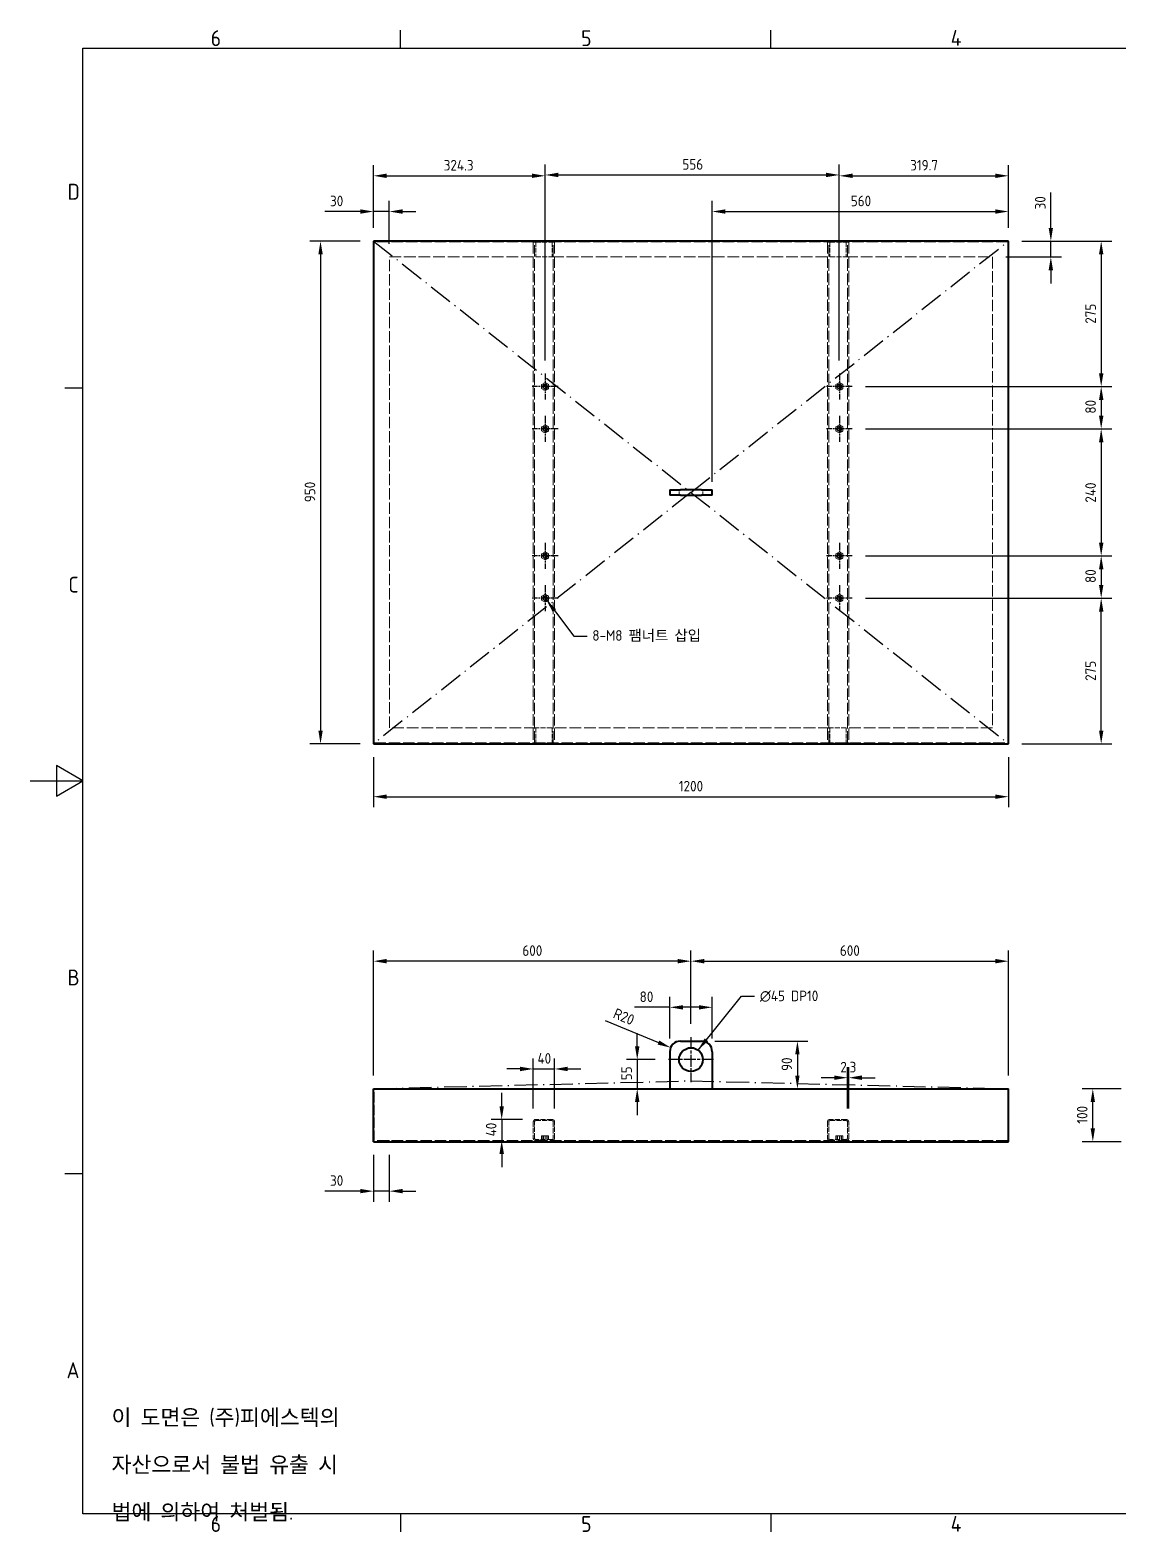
# Model space of a CAD drawing. Header units: millimetres. Extents: x 0 to 4200, y 0 to 2970.
# Drawn here: x 0 to 2058, y 66 to 2904 of the extents above; entities that cross this region are included whole.
import ezdxf

# ---------------------------------------------------------------- set-up
doc = ezdxf.new("R2010")
doc.units = ezdxf.units.MM
doc.header["$LTSCALE"] = 10
for name, pattern in [('CHAIN', [0.3543, 0.2362, -0.0295, 0.0591, -0.0295]), ('DASH_DOT', [0.37, 0.24, -0.06, 0.01, -0.06]), ('DASHED', [0.2067, 0.1654, -0.0413])]:
    doc.linetypes.add(name, pattern=pattern)
doc.layers.get('0').update_dxf_attribs({"color": 3, "lineweight": 25})
for name, color, linetype, lineweight in [('가려진 것(ISO)', 2, 'DASHED', 18), ('가시적인 것(ISO)', 3, 'Continuous', 40), ('경계(ISO)', 7, 'Continuous', 25), ('기호(ISO)', 5, 'Continuous', 25), ('스케치 형상(ISO)', 3, 'Continuous', 25), ('중심 표식(ISO)', 1, 'Continuous', 25), ('치수(ISO)', 2, 'Continuous', 25)]:
    doc.layers.add(name, color=color, linetype=linetype, lineweight=lineweight)
doc.styles.add('문자 텍스트_M2B', font='isocp.shx')
doc.styles.add('문자 텍스트_PSTEK_POSCO', font='isocp.shx')
doc.styles.add('치수 텍스트_PSTEK_POSCO', font='isocp.shx')
doc.dimstyles.new('치수_PSTEK_POSCO', dxfattribs={"dimscale": 10, "dimtxt": 2, "dimasz": 2.5, "dimexe": 2, "dimexo": 2.5, "dimgap": 1, "dimtad": 1, "dimrnd": 1e-08, "dimdsep": 46, "dimtxsty": '치수 텍스트_PSTEK_POSCO', "dimcen": 0.09, "dimdle": 10, "dimclrd": 7, "dimclre": 7, "dimclrt": 2, "dimadec": 1, "dimazin": 2, "dimtfac": 1, "dimtmove": 0, "dimatfit": 3, "dimfxl": 0, "dimtolj": 1, "dimlwd": -1, "dimlwe": -1, "dimarcsym": 0})
doc.dimstyles.new('치수_PSTEK_POSCO$7', dxfattribs={"dimscale": 10, "dimtxt": 2, "dimasz": 2.5, "dimexe": 2, "dimexo": 2.5, "dimgap": 1, "dimtad": 1, "dimrnd": 1e-08, "dimdsep": 46, "dimtxsty": '치수 텍스트_PSTEK_POSCO', "dimcen": 0.09, "dimdle": 10, "dimclrd": 7, "dimclre": 7, "dimclrt": 2, "dimadec": 1, "dimazin": 2, "dimtfac": 1, "dimtmove": 0, "dimatfit": 3, "dimfxl": 0, "dimtolj": 1, "dimlwd": -1, "dimlwe": -1, "dimarcsym": 0})

# ---------------------------------------------------------------- blocks, each defined once
blk = doc.blocks.new('경계 Default Border')
at = {"layer": '경계(ISO)'}
for p, q in [((70, 287), (70, 290.4)), ((140, 287), (140, 290.4)), ((10, 222.75), (6.6, 222.75)), ((10, 74.25), (6.6, 74.25)), ((70, 10), (70, 6.6)), ((140, 10), (140, 6.6))]:
    blk.add_line(p, q, dxfattribs=at)
at = {"layer": '경계(ISO)', "flags": 128}
for points in [[(10, 10), (10, 287), (410, 287), (410, 10), (10, 10)], [(0, 148.5), (10, 148.5), (5, 151.39), (5, 145.61), (10, 148.5)]]:
    blk.add_lwpolyline(points, dxfattribs=at)
at = {"layer": '경계(ISO)', "color": 2, "char_height": 3, "attachment_point": 7, "style": '문자 텍스트_M2B'}
for s, insert in [('6', (34.14, 287.37)), ('5', (104.14, 287.37)), ('4', (173.97, 287.4)), ('D', (7.08, 258.35)), ('C', (7.24, 184.1)), ('B', (7.08, 109.85)), ('A', (6.91, 35.62)), ('6', (34.14, 6.57)), ('5', (104.14, 6.57)), ('4', (173.97, 6.6))]:
    blk.add_mtext(s, dxfattribs=dict(at, insert=insert))
blk = doc.blocks.new('*D23')
at = {"layer": 'Defpoints', "color": 0, "transparency": 16777216}
for p in [(648.9, 2505.2), (548.9, 1555.2), (648.9, 1555.2)]:
    blk.add_point(p, dxfattribs=at)
at = {"layer": '치수(ISO)', "color": 7, "transparency": 16777216}
for p, q in [((623.9, 2505.2), (528.9, 2505.2)), ((548.9, 2480.2), (548.9, 1580.2)), ((623.9, 1555.2), (528.9, 1555.2))]:
    blk.add_line(p, q, dxfattribs=at)
for points in [[(544.8, 2480.2), (553.1, 2480.2), (548.9, 2505.2)], [(544.8, 1580.2), (553.1, 1580.2), (548.9, 1555.2)]]:
    blk.add_solid(points, dxfattribs=at)
at = {"layer": '치수(ISO)', "color": 2, "transparency": 16777216, "insert": (528.9, 2011.8), "char_height": 20, "attachment_point": 4, "rotation": 90, "style": '치수 텍스트_PSTEK_POSCO'}
blk.add_mtext('\\A1;950', dxfattribs=at)
blk = doc.blocks.new('*D24')
at = {"layer": 'Defpoints', "color": 0, "transparency": 16777216}
for p in [(973.2, 2628.6), (648.9, 2505.2), (973.2, 2254.7)]:
    blk.add_point(p, dxfattribs=at)
at = {"layer": '치수(ISO)', "color": 7, "transparency": 16777216}
for p, q in [((648.9, 2530.2), (648.9, 2648.6)), ((973.2, 2279.7), (973.2, 2648.6)), ((673.9, 2628.6), (948.2, 2628.6))]:
    blk.add_line(p, q, dxfattribs=at)
for points in [[(673.9, 2632.8), (673.9, 2624.5), (648.9, 2628.6)], [(948.2, 2632.8), (948.2, 2624.5), (973.2, 2628.6)]]:
    blk.add_solid(points, dxfattribs=at)
at = {"layer": '치수(ISO)', "color": 2, "transparency": 16777216, "insert": (781.7, 2648.6), "char_height": 20, "attachment_point": 4, "style": '치수 텍스트_PSTEK_POSCO'}
blk.add_mtext('\\A1;324.3', dxfattribs=at)
blk = doc.blocks.new('*D25')
at = {"layer": 'Defpoints', "color": 0, "transparency": 16777216}
for p in [(1529.2, 2630.2), (973.2, 2254.7), (1529.2, 2254.7)]:
    blk.add_point(p, dxfattribs=at)
at = {"layer": '치수(ISO)', "color": 7, "transparency": 16777216}
for p, q in [((973.2, 2279.7), (973.2, 2650.2)), ((1529.2, 2279.7), (1529.2, 2650.2)), ((998.2, 2630.2), (1504.2, 2630.2))]:
    blk.add_line(p, q, dxfattribs=at)
for points in [[(998.2, 2634.4), (998.2, 2626.1), (973.2, 2630.2)], [(1504.2, 2634.4), (1504.2, 2626.1), (1529.2, 2630.2)]]:
    blk.add_solid(points, dxfattribs=at)
at = {"layer": '치수(ISO)', "color": 2, "transparency": 16777216, "insert": (1232.7, 2650.2), "char_height": 20, "attachment_point": 4, "style": '치수 텍스트_PSTEK_POSCO'}
blk.add_mtext('\\A1;556', dxfattribs=at)
blk = doc.blocks.new('*D26')
at = {"layer": 'Defpoints', "color": 0, "transparency": 16777216}
for p in [(1848.9, 2628.6), (1848.9, 2505.2), (1529.2, 2254.7)]:
    blk.add_point(p, dxfattribs=at)
at = {"layer": '치수(ISO)', "color": 7, "transparency": 16777216}
for p, q in [((1529.2, 2279.7), (1529.2, 2648.6)), ((1848.9, 2530.2), (1848.9, 2648.6)), ((1554.2, 2628.6), (1823.9, 2628.6))]:
    blk.add_line(p, q, dxfattribs=at)
for points in [[(1554.2, 2632.8), (1554.2, 2624.5), (1529.2, 2628.6)], [(1823.9, 2632.8), (1823.9, 2624.5), (1848.9, 2628.6)]]:
    blk.add_solid(points, dxfattribs=at)
at = {"layer": '치수(ISO)', "color": 2, "transparency": 16777216, "insert": (1663, 2648.6), "char_height": 20, "attachment_point": 4, "style": '치수 텍스트_PSTEK_POSCO'}
blk.add_mtext('\\A1;319.7', dxfattribs=at)
blk = doc.blocks.new('*D27')
at = {"layer": 'Defpoints', "color": 0, "transparency": 16777216}
for p in [(1553.7, 1830.2), (2024, 1830.2), (1848.9, 1555.2)]:
    blk.add_point(p, dxfattribs=at)
at = {"layer": '치수(ISO)', "color": 7, "transparency": 16777216}
for p, q in [((1578.7, 1830.2), (2044, 1830.2)), ((2024, 1580.2), (2024, 1805.2)), ((1873.9, 1555.2), (2044, 1555.2))]:
    blk.add_line(p, q, dxfattribs=at)
for points in [[(2019.9, 1805.2), (2028.2, 1805.2), (2024, 1830.2)], [(2019.9, 1580.2), (2028.2, 1580.2), (2024, 1555.2)]]:
    blk.add_solid(points, dxfattribs=at)
at = {"layer": '치수(ISO)', "color": 2, "transparency": 16777216, "insert": (2004, 1674.1), "char_height": 20, "attachment_point": 4, "rotation": 90, "style": '치수 텍스트_PSTEK_POSCO'}
blk.add_mtext('\\A1;275', dxfattribs=at)
blk = doc.blocks.new('*D28')
at = {"layer": 'Defpoints', "color": 0, "transparency": 16777216}
for p in [(1553.7, 1910.2), (1553.7, 1830.2), (2024, 1830.2)]:
    blk.add_point(p, dxfattribs=at)
at = {"layer": '치수(ISO)', "color": 7, "transparency": 16777216}
for p, q in [((1578.7, 1910.2), (2044, 1910.2)), ((2024, 1885.2), (2024, 1855.2)), ((1578.7, 1830.2), (2044, 1830.2))]:
    blk.add_line(p, q, dxfattribs=at)
for points in [[(2019.9, 1885.2), (2028.2, 1885.2), (2024, 1910.2)], [(2019.9, 1855.2), (2028.2, 1855.2), (2024, 1830.2)]]:
    blk.add_solid(points, dxfattribs=at)
at = {"layer": '치수(ISO)', "color": 2, "transparency": 16777216, "insert": (2004, 1859.2), "char_height": 20, "attachment_point": 4, "rotation": 90, "style": '치수 텍스트_PSTEK_POSCO'}
blk.add_mtext('\\A1;80', dxfattribs=at)
blk = doc.blocks.new('*D29')
at = {"layer": 'Defpoints', "color": 0, "transparency": 16777216}
for p in [(1553.7, 2150.2), (1553.7, 1910.2), (2024, 1910.2)]:
    blk.add_point(p, dxfattribs=at)
at = {"layer": '치수(ISO)', "color": 7, "transparency": 16777216}
for p, q in [((1578.7, 2150.2), (2044, 2150.2)), ((2024, 2125.2), (2024, 1935.2)), ((1578.7, 1910.2), (2044, 1910.2))]:
    blk.add_line(p, q, dxfattribs=at)
for points in [[(2019.9, 2125.2), (2028.2, 2125.2), (2024, 2150.2)], [(2019.9, 1935.2), (2028.2, 1935.2), (2024, 1910.2)]]:
    blk.add_solid(points, dxfattribs=at)
at = {"layer": '치수(ISO)', "color": 2, "transparency": 16777216, "insert": (2004, 2011), "char_height": 20, "attachment_point": 4, "rotation": 90, "style": '치수 텍스트_PSTEK_POSCO'}
blk.add_mtext('\\A1;240', dxfattribs=at)
blk = doc.blocks.new('*D30')
at = {"layer": 'Defpoints', "color": 0, "transparency": 16777216}
for p in [(1553.7, 2230.2), (1553.7, 2150.2), (2024, 2150.2)]:
    blk.add_point(p, dxfattribs=at)
at = {"layer": '치수(ISO)', "color": 7, "transparency": 16777216}
for p, q in [((1578.7, 2230.2), (2044, 2230.2)), ((2024, 2205.2), (2024, 2175.2)), ((1578.7, 2150.2), (2044, 2150.2))]:
    blk.add_line(p, q, dxfattribs=at)
for points in [[(2019.9, 2205.2), (2028.2, 2205.2), (2024, 2230.2)], [(2019.9, 2175.2), (2028.2, 2175.2), (2024, 2150.2)]]:
    blk.add_solid(points, dxfattribs=at)
at = {"layer": '치수(ISO)', "color": 2, "transparency": 16777216, "insert": (2004, 2179.2), "char_height": 20, "attachment_point": 4, "rotation": 90, "style": '치수 텍스트_PSTEK_POSCO'}
blk.add_mtext('\\A1;80', dxfattribs=at)
blk = doc.blocks.new('*D31')
at = {"layer": 'Defpoints', "color": 0, "transparency": 16777216}
for p in [(1848.9, 2505.2), (1553.7, 2230.2), (2024, 2230.2)]:
    blk.add_point(p, dxfattribs=at)
at = {"layer": '치수(ISO)', "color": 7, "transparency": 16777216}
for p, q in [((1873.9, 2505.2), (2044, 2505.2)), ((2024, 2480.2), (2024, 2255.2)), ((1578.7, 2230.2), (2044, 2230.2))]:
    blk.add_line(p, q, dxfattribs=at)
for points in [[(2019.9, 2480.2), (2028.2, 2480.2), (2024, 2505.2)], [(2019.9, 2255.2), (2028.2, 2255.2), (2024, 2230.2)]]:
    blk.add_solid(points, dxfattribs=at)
at = {"layer": '치수(ISO)', "color": 2, "transparency": 16777216, "insert": (2004, 2349.1), "char_height": 20, "attachment_point": 4, "rotation": 90, "style": '치수 텍스트_PSTEK_POSCO'}
blk.add_mtext('\\A1;275', dxfattribs=at)
blk = doc.blocks.new('*D32')
at = {"layer": 'Defpoints', "color": 0, "transparency": 16777216}
for p in [(648.9, 1555.2), (1848.9, 1555.2), (1848.9, 1455.2)]:
    blk.add_point(p, dxfattribs=at)
at = {"layer": '치수(ISO)', "color": 7, "transparency": 16777216}
for p, q in [((648.9, 1530.2), (648.9, 1435.2)), ((1848.9, 1530.2), (1848.9, 1435.2)), ((673.9, 1455.2), (1823.9, 1455.2))]:
    blk.add_line(p, q, dxfattribs=at)
for points in [[(673.9, 1459.4), (673.9, 1451.1), (648.9, 1455.2)], [(1823.9, 1459.4), (1823.9, 1451.1), (1848.9, 1455.2)]]:
    blk.add_solid(points, dxfattribs=at)
at = {"layer": '치수(ISO)', "color": 2, "transparency": 16777216, "insert": (1225.9, 1475.2), "char_height": 20, "attachment_point": 4, "style": '치수 텍스트_PSTEK_POSCO'}
blk.add_mtext('\\A1;1200', dxfattribs=at)
blk = doc.blocks.new('*D33')
at = {"layer": 'Defpoints', "color": 0, "transparency": 16777216}
for p in [(1848.9, 1144.4), (1248.9, 1000.8), (1848.9, 903.3)]:
    blk.add_point(p, dxfattribs=at)
at = {"layer": '치수(ISO)', "color": 7, "transparency": 16777216}
for p, q in [((1248.9, 1025.8), (1248.9, 1164.4)), ((1848.9, 928.3), (1848.9, 1164.4)), ((1273.9, 1144.4), (1823.9, 1144.4))]:
    blk.add_line(p, q, dxfattribs=at)
for points in [[(1273.9, 1148.6), (1273.9, 1140.2), (1248.9, 1144.4)], [(1823.9, 1148.6), (1823.9, 1140.2), (1848.9, 1144.4)]]:
    blk.add_solid(points, dxfattribs=at)
at = {"layer": '치수(ISO)', "color": 2, "transparency": 16777216, "insert": (1530.3, 1164.4), "char_height": 20, "attachment_point": 4, "style": '치수 텍스트_PSTEK_POSCO'}
blk.add_mtext('\\A1;600', dxfattribs=at)
blk = doc.blocks.new('*D34')
at = {"layer": 'Defpoints', "color": 0, "transparency": 16777216}
for p in [(648.9, 1144.4), (1248.9, 1000.8), (648.9, 903.3)]:
    blk.add_point(p, dxfattribs=at)
at = {"layer": '치수(ISO)', "color": 7, "transparency": 16777216}
for p, q in [((648.9, 928.3), (648.9, 1164.4)), ((1248.9, 1025.8), (1248.9, 1164.4)), ((1223.9, 1144.4), (673.9, 1144.4))]:
    blk.add_line(p, q, dxfattribs=at)
for points in [[(673.9, 1148.6), (673.9, 1140.2), (648.9, 1144.4)], [(1223.9, 1148.6), (1223.9, 1140.2), (1248.9, 1144.4)]]:
    blk.add_solid(points, dxfattribs=at)
at = {"layer": '치수(ISO)', "color": 2, "transparency": 16777216, "insert": (930.3, 1164.4), "char_height": 20, "attachment_point": 4, "style": '치수 텍스트_PSTEK_POSCO'}
blk.add_mtext('\\A1;600', dxfattribs=at)
blk = doc.blocks.new('*D35')
at = {"layer": 'Defpoints', "color": 0, "transparency": 16777216}
for p in [(1288.9, 1057.2), (1208.9, 973.3), (1288.9, 973.3)]:
    blk.add_point(p, dxfattribs=at)
at = {"layer": '치수(ISO)', "color": 7, "transparency": 16777216}
for p, q in [((1208.9, 1057.2), (1141.9, 1057.2)), ((1208.9, 998.3), (1208.9, 1077.2)), ((1263.9, 1057.2), (1233.9, 1057.2)), ((1288.9, 998.3), (1288.9, 1077.2))]:
    blk.add_line(p, q, dxfattribs=at)
for points in [[(1233.9, 1061.3), (1233.9, 1053), (1208.9, 1057.2)], [(1263.9, 1061.3), (1263.9, 1053), (1288.9, 1057.2)]]:
    blk.add_solid(points, dxfattribs=at)
at = {"layer": '치수(ISO)', "color": 2, "transparency": 16777216, "insert": (1151.9, 1077.2), "char_height": 20, "attachment_point": 4, "style": '치수 텍스트_PSTEK_POSCO'}
blk.add_mtext('\\A1;80', dxfattribs=at)
blk = doc.blocks.new('*D36')
at = {"layer": 'Defpoints', "color": 0, "transparency": 16777216}
for p in [(1268.9, 993.3), (1450, 903.3), (1450, 903.3)]:
    blk.add_point(p, dxfattribs=at)
at = {"layer": '치수(ISO)', "color": 7, "transparency": 16777216}
for p, q in [((1293.9, 993.3), (1470, 993.3)), ((1450, 968.3), (1450, 928.3))]:
    blk.add_line(p, q, dxfattribs=at)
for points in [[(1445.8, 968.3), (1454.1, 968.3), (1450, 993.3)], [(1445.8, 928.3), (1454.1, 928.3), (1450, 903.3)]]:
    blk.add_solid(points, dxfattribs=at)
at = {"layer": '치수(ISO)', "color": 2, "transparency": 16777216, "insert": (1430, 936.9), "char_height": 20, "attachment_point": 4, "rotation": 90, "style": '치수 텍스트_PSTEK_POSCO'}
blk.add_mtext('\\A1;90', dxfattribs=at)
blk = doc.blocks.new('*D37')
at = {"layer": 'Defpoints', "color": 0, "transparency": 16777216}
for p in [(1206.4, 958.3), (1119.1, 903.3), (1147.3, 903.3)]:
    blk.add_point(p, dxfattribs=at)
at = {"layer": '치수(ISO)', "color": 7, "transparency": 16777216}
for p, q in [((1147.3, 983.3), (1147.3, 1008.3)), ((1181.4, 958.3), (1127.3, 958.3)), ((1147.3, 958.3), (1147.3, 903.3)), ((1147.3, 878.3), (1147.3, 853.3))]:
    blk.add_line(p, q, dxfattribs=at)
for points in [[(1143.1, 983.3), (1151.5, 983.3), (1147.3, 958.3)], [(1143.1, 878.3), (1151.5, 878.3), (1147.3, 903.3)]]:
    blk.add_solid(points, dxfattribs=at)
at = {"layer": '치수(ISO)', "color": 2, "transparency": 16777216, "insert": (1127.3, 919.4), "char_height": 20, "attachment_point": 4, "rotation": 90, "style": '치수 텍스트_PSTEK_POSCO'}
blk.add_mtext('\\A1;55', dxfattribs=at)
blk = doc.blocks.new('*D38')
at = {"layer": 'Defpoints', "color": 0, "transparency": 16777216}
for p in [(990.9, 940.7), (950.9, 840.7), (990.9, 840.7)]:
    blk.add_point(p, dxfattribs=at)
at = {"layer": '치수(ISO)', "color": 7, "transparency": 16777216}
for p, q in [((925.9, 940.7), (900.9, 940.7)), ((950.9, 865.7), (950.9, 960.7)), ((950.9, 940.7), (990.9, 940.7)), ((990.9, 865.7), (990.9, 960.7)), ((1015.9, 940.7), (1040.9, 940.7))]:
    blk.add_line(p, q, dxfattribs=at)
for points in [[(925.9, 944.9), (925.9, 936.5), (950.9, 940.7)], [(1015.9, 944.9), (1015.9, 936.5), (990.9, 940.7)]]:
    blk.add_solid(points, dxfattribs=at)
at = {"layer": '치수(ISO)', "color": 2, "transparency": 16777216, "insert": (958.9, 960.7), "char_height": 20, "attachment_point": 4, "style": '치수 텍스트_PSTEK_POSCO'}
blk.add_mtext('\\A1;40', dxfattribs=at)
blk = doc.blocks.new('*D39')
at = {"layer": 'Defpoints', "color": 0, "transparency": 16777216}
for p in [(955.5, 845.3), (891.2, 805.3), (891.2, 805.3)]:
    blk.add_point(p, dxfattribs=at)
at = {"layer": '치수(ISO)', "color": 7, "transparency": 16777216}
for p, q in [((891.2, 870.3), (891.2, 895.3)), ((930.5, 845.3), (871.2, 845.3)), ((891.2, 845.3), (891.2, 805.3)), ((891.2, 780.3), (891.2, 755.3))]:
    blk.add_line(p, q, dxfattribs=at)
for points in [[(887, 870.3), (895.4, 870.3), (891.2, 845.3)], [(887, 780.3), (895.4, 780.3), (891.2, 805.3)]]:
    blk.add_solid(points, dxfattribs=at)
at = {"layer": '치수(ISO)', "color": 2, "transparency": 16777216, "insert": (871.2, 813.3), "char_height": 20, "attachment_point": 4, "rotation": 90, "style": '치수 텍스트_PSTEK_POSCO'}
blk.add_mtext('\\A1;40', dxfattribs=at)
blk = doc.blocks.new('*D40')
at = {"layer": 'Defpoints', "color": 0, "transparency": 16777216}
for p in [(1546.9, 924.2), (1544.6, 840.7), (1546.9, 840.7)]:
    blk.add_point(p, dxfattribs=at)
at = {"layer": '치수(ISO)', "color": 7, "transparency": 16777216}
for p, q in [((1544.6, 865.7), (1544.6, 944.2)), ((1546.9, 865.7), (1546.9, 944.2)), ((1519.6, 924.2), (1494.6, 924.2)), ((1544.6, 924.2), (1546.9, 924.2)), ((1571.9, 924.2), (1596.9, 924.2))]:
    blk.add_line(p, q, dxfattribs=at)
for points in [[(1519.6, 928.4), (1519.6, 920), (1544.6, 924.2)], [(1571.9, 928.4), (1571.9, 920), (1546.9, 924.2)]]:
    blk.add_solid(points, dxfattribs=at)
at = {"layer": '치수(ISO)', "color": 2, "transparency": 16777216, "insert": (1531.1, 944.2), "char_height": 20, "attachment_point": 4, "style": '치수 텍스트_PSTEK_POSCO'}
blk.add_mtext('\\A1;2.3', dxfattribs=at)
blk = doc.blocks.new('*D41')
at = {"layer": 'Defpoints', "color": 0, "transparency": 16777216}
for p in [(648.9, 803.3), (678.9, 803.3), (648.9, 709.8)]:
    blk.add_point(p, dxfattribs=at)
at = {"layer": '치수(ISO)', "color": 7, "transparency": 16777216}
for p, q in [((648.9, 778.3), (648.9, 689.8)), ((678.9, 778.3), (678.9, 689.8)), ((623.9, 709.8), (556.9, 709.8)), ((678.9, 709.8), (648.9, 709.8)), ((703.9, 709.8), (728.9, 709.8))]:
    blk.add_line(p, q, dxfattribs=at)
for points in [[(623.9, 714), (623.9, 705.7), (648.9, 709.8)], [(703.9, 714), (703.9, 705.7), (678.9, 709.8)]]:
    blk.add_solid(points, dxfattribs=at)
at = {"layer": '치수(ISO)', "color": 2, "transparency": 16777216, "insert": (566.9, 729.8), "char_height": 20, "attachment_point": 4, "style": '치수 텍스트_PSTEK_POSCO'}
blk.add_mtext('\\A1;30', dxfattribs=at)
blk = doc.blocks.new('*D42')
at = {"layer": 'Defpoints', "color": 0, "transparency": 16777216}
for p in [(648.9, 2561.1), (648.9, 2505.2), (678.9, 2475.2)]:
    blk.add_point(p, dxfattribs=at)
at = {"layer": '치수(ISO)', "color": 7, "transparency": 16777216}
for p, q in [((623.9, 2561.1), (556.9, 2561.1)), ((648.9, 2530.2), (648.9, 2581.1)), ((678.9, 2561.1), (648.9, 2561.1)), ((678.9, 2500.2), (678.9, 2581.1)), ((703.9, 2561.1), (728.9, 2561.1))]:
    blk.add_line(p, q, dxfattribs=at)
for points in [[(623.9, 2565.3), (623.9, 2556.9), (648.9, 2561.1)], [(703.9, 2565.3), (703.9, 2556.9), (678.9, 2561.1)]]:
    blk.add_solid(points, dxfattribs=at)
at = {"layer": '치수(ISO)', "color": 2, "transparency": 16777216, "insert": (566.9, 2581.1), "char_height": 20, "attachment_point": 4, "style": '치수 텍스트_PSTEK_POSCO'}
blk.add_mtext('\\A1;30', dxfattribs=at)
blk = doc.blocks.new('*D43')
at = {"layer": 'Defpoints', "color": 0, "transparency": 16777216}
for p in [(1848.9, 2505.2), (1928.9, 2505.2), (1818.9, 2475.2)]:
    blk.add_point(p, dxfattribs=at)
at = {"layer": '치수(ISO)', "color": 7, "transparency": 16777216}
for p, q in [((1928.9, 2530.2), (1928.9, 2597.3)), ((1873.9, 2505.2), (1948.9, 2505.2)), ((1928.9, 2475.2), (1928.9, 2505.2)), ((1843.9, 2475.2), (1948.9, 2475.2)), ((1928.9, 2450.2), (1928.9, 2425.2))]:
    blk.add_line(p, q, dxfattribs=at)
for points in [[(1924.7, 2530.2), (1933, 2530.2), (1928.9, 2505.2)], [(1924.7, 2450.2), (1933, 2450.2), (1928.9, 2475.2)]]:
    blk.add_solid(points, dxfattribs=at)
at = {"layer": '치수(ISO)', "color": 2, "transparency": 16777216, "insert": (1908.9, 2565.2), "char_height": 20, "attachment_point": 4, "rotation": 90, "style": '치수 텍스트_PSTEK_POSCO'}
blk.add_mtext('\\A1;30', dxfattribs=at)
blk = doc.blocks.new('*D44')
at = {"layer": 'Defpoints', "color": 0, "transparency": 16777216}
for p in [(1210.5, 981), (1228.9, 973.3)]:
    blk.add_point(p, dxfattribs=at)
at = {"layer": '치수(ISO)', "color": 7, "transparency": 16777216}
blk.add_line((1087, 1032.4), (1187.4, 990.6), dxfattribs=at)
blk.add_solid([(1189, 994.5), (1185.8, 986.8), (1210.5, 981)], dxfattribs=at)
at = {"layer": '치수(ISO)', "color": 2, "transparency": 16777216, "insert": (1103.9, 1047.1), "char_height": 20, "attachment_point": 4, "rotation": 337.3845, "style": '치수 텍스트_PSTEK_POSCO'}
blk.add_mtext('\\A1;R20', dxfattribs=at)
blk = doc.blocks.new('*D45')
at = {"layer": 'Defpoints', "color": 0, "transparency": 16777216}
for p in [(2008.2, 903.3), (2087, 903.3), (2087, 803.3)]:
    blk.add_point(p, dxfattribs=at)
at = {"layer": '치수(ISO)', "color": 7, "transparency": 16777216}
for p, q in [((2062, 903.3), (1988.2, 903.3)), ((2008.2, 828.3), (2008.2, 878.3)), ((2062, 803.3), (1988.2, 803.3))]:
    blk.add_line(p, q, dxfattribs=at)
for points in [[(2004, 878.3), (2012.3, 878.3), (2008.2, 903.3)], [(2004, 828.3), (2012.3, 828.3), (2008.2, 803.3)]]:
    blk.add_solid(points, dxfattribs=at)
at = {"layer": '치수(ISO)', "color": 2, "transparency": 16777216, "insert": (1988.2, 837.3), "char_height": 20, "attachment_point": 4, "rotation": 90, "style": '치수 텍스트_PSTEK_POSCO'}
blk.add_mtext('\\A1;100', dxfattribs=at)
blk = doc.blocks.new('*D49')
at = {"layer": 'Defpoints', "color": 0, "transparency": 16777216}
for p in [(1848.9, 2561.1), (1848.9, 2505.2), (1288.9, 2025.2)]:
    blk.add_point(p, dxfattribs=at)
at = {"layer": '치수(ISO)', "color": 7, "transparency": 16777216}
for p, q in [((1288.9, 2050.2), (1288.9, 2581.1)), ((1313.9, 2561.1), (1823.9, 2561.1)), ((1848.9, 2530.2), (1848.9, 2581.1))]:
    blk.add_line(p, q, dxfattribs=at)
for points in [[(1313.9, 2565.3), (1313.9, 2556.9), (1288.9, 2561.1)], [(1823.9, 2565.3), (1823.9, 2556.9), (1848.9, 2561.1)]]:
    blk.add_solid(points, dxfattribs=at)
at = {"layer": '치수(ISO)', "color": 2, "transparency": 16777216, "insert": (1550.9, 2581.1), "char_height": 20, "attachment_point": 4, "style": '치수 텍스트_PSTEK_POSCO'}
blk.add_mtext('\\A1;560', dxfattribs=at)

msp = doc.modelspace()

# ---------------------------------------------------------------- linework, layer by layer
at = {"layer": '가려진 것(ISO)', "ltscale": 13.08729}
for p, q in [((650.523, 2503.636), (650.523, 1556.836)), ((1847.323, 1556.836), (1847.323, 2503.636))]:
    msp.add_line(p, q, dxfattribs=at)
at = {"layer": '가려진 것(ISO)', "ltscale": 13.159168}
for p, q in [((1847.323, 2503.636), (650.523, 2503.636)), ((650.523, 1556.836), (1847.323, 1556.836)), ((650.523, 901.699), (1847.323, 901.699)), ((1847.323, 805.299), (650.523, 805.299))]:
    msp.add_line(p, q, dxfattribs=at)
at = {"layer": '가려진 것(ISO)', "ltscale": 1.37617}
for p, q in [((955.523, 2503.236), (950.923, 2503.236)), ((990.923, 2503.236), (986.323, 2503.236)), ((1511.523, 2503.236), (1506.923, 2503.236)), ((1546.923, 2503.236), (1542.323, 2503.236)), ((950.923, 1557.236), (955.523, 1557.236)), ((986.323, 1557.236), (990.923, 1557.236)), ((1506.923, 1557.236), (1511.523, 1557.236)), ((1542.323, 1557.236), (1546.923, 1557.236))]:
    msp.add_line(p, q, dxfattribs=at)
at = {"layer": '가려진 것(ISO)', "ltscale": 13.076232}
for p, q in [((950.923, 2503.236), (950.923, 1557.236)), ((953.223, 1557.236), (953.223, 2503.236)), ((988.623, 1557.236), (988.623, 2503.236)), ((990.923, 2503.236), (990.923, 1557.236)), ((1506.923, 2503.236), (1506.923, 1557.236)), ((1509.223, 1557.236), (1509.223, 2503.236)), ((1544.623, 1557.236), (1544.623, 2503.236)), ((1546.923, 2503.236), (1546.923, 1557.236))]:
    msp.add_line(p, q, dxfattribs=at)
at = {"layer": '가려진 것(ISO)', "ltscale": 5.866365}
for p, q in [((955.523, 2503.236), (986.323, 2503.236)), ((1511.523, 2503.236), (1542.323, 2503.236)), ((955.523, 2475.236), (986.323, 2475.236)), ((1511.523, 2475.236), (1542.323, 2475.236)), ((986.323, 1585.236), (955.523, 1585.236)), ((1542.323, 1585.236), (1511.523, 1585.236)), ((986.323, 1557.236), (955.523, 1557.236)), ((1542.323, 1557.236), (1511.523, 1557.236)), ((950.923, 840.699), (950.923, 809.899)), ((953.223, 809.899), (953.223, 840.699)), ((986.323, 845.299), (955.523, 845.299)), ((955.523, 842.999), (986.323, 842.999)), ((988.623, 840.699), (988.623, 809.899)), ((990.923, 809.899), (990.923, 840.699)), ((1506.923, 840.699), (1506.923, 809.899)), ((1509.223, 809.899), (1509.223, 840.699)), ((1542.323, 845.299), (1511.523, 845.299)), ((1511.523, 842.999), (1542.323, 842.999)), ((1544.623, 840.699), (1544.623, 809.899)), ((1546.923, 809.899), (1546.923, 840.699)), ((986.323, 807.599), (955.523, 807.599)), ((1542.323, 807.599), (1511.523, 807.599))]:
    msp.add_line(p, q, dxfattribs=at)
at = {"layer": '가려진 것(ISO)', "ltscale": 5.33305}
for p, q in [((955.523, 2503.236), (955.523, 2475.236)), ((986.323, 2503.236), (986.323, 2475.236)), ((1511.523, 2503.236), (1511.523, 2475.236)), ((1542.323, 2503.236), (1542.323, 2475.236)), ((955.523, 1585.236), (955.523, 1557.236)), ((986.323, 1585.236), (986.323, 1557.236)), ((1511.523, 1585.236), (1511.523, 1557.236)), ((1542.323, 1585.236), (1542.323, 1557.236))]:
    msp.add_line(p, q, dxfattribs=at)
at = {"layer": '가려진 것(ISO)', "ltscale": 13.381713}
for p, q in [((678.923, 2475.236), (955.523, 2475.236)), ((1542.323, 2475.236), (1818.923, 2475.236)), ((955.523, 1585.236), (678.923, 1585.236)), ((1818.923, 1585.236), (1542.323, 1585.236))]:
    msp.add_line(p, q, dxfattribs=at)
at = {"layer": '가려진 것(ISO)', "ltscale": 13.047749}
for p, q in [((678.923, 1585.236), (678.923, 2475.236)), ((1818.923, 2475.236), (1818.923, 1585.236))]:
    msp.add_line(p, q, dxfattribs=at)
at = {"layer": '가려진 것(ISO)', "ltscale": 13.373055}
for p, q in [((986.323, 2475.236), (1511.523, 2475.236)), ((1511.523, 1585.236), (986.323, 1585.236))]:
    msp.add_line(p, q, dxfattribs=at)
at = {"layer": '가려진 것(ISO)', "ltscale": 1.42948}
for p, q in [((973.223, 2237.742), (966.723, 2233.989)), ((966.723, 2233.989), (966.723, 2226.484)), ((966.723, 2226.484), (973.223, 2222.731)), ((979.723, 2233.989), (973.223, 2237.742)), ((973.223, 2222.731), (979.723, 2226.484)), ((979.723, 2226.484), (979.723, 2233.989)), ((1529.223, 2237.742), (1522.723, 2233.989)), ((1522.723, 2233.989), (1522.723, 2226.484)), ((1522.723, 2226.484), (1529.223, 2222.731)), ((1535.723, 2233.989), (1529.223, 2237.742)), ((1529.223, 2222.731), (1535.723, 2226.484)), ((1535.723, 2226.484), (1535.723, 2233.989)), ((973.223, 2157.742), (966.723, 2153.989)), ((979.723, 2153.989), (973.223, 2157.742)), ((1529.223, 2157.742), (1522.723, 2153.989)), ((1535.723, 2153.989), (1529.223, 2157.742)), ((966.723, 2153.989), (966.723, 2146.484)), ((966.723, 2146.484), (973.223, 2142.731)), ((973.223, 2142.731), (979.723, 2146.484)), ((979.723, 2146.484), (979.723, 2153.989)), ((1522.723, 2153.989), (1522.723, 2146.484)), ((1522.723, 2146.484), (1529.223, 2142.731)), ((1529.223, 2142.731), (1535.723, 2146.484)), ((1535.723, 2146.484), (1535.723, 2153.989)), ((973.223, 1917.742), (966.723, 1913.989)), ((966.723, 1913.989), (966.723, 1906.484)), ((966.723, 1906.484), (973.223, 1902.731)), ((979.723, 1913.989), (973.223, 1917.742)), ((973.223, 1902.731), (979.723, 1906.484)), ((979.723, 1906.484), (979.723, 1913.989)), ((1529.223, 1917.742), (1522.723, 1913.989)), ((1522.723, 1913.989), (1522.723, 1906.484)), ((1522.723, 1906.484), (1529.223, 1902.731)), ((1535.723, 1913.989), (1529.223, 1917.742)), ((1529.223, 1902.731), (1535.723, 1906.484)), ((1535.723, 1906.484), (1535.723, 1913.989)), ((973.223, 1837.742), (966.723, 1833.989)), ((966.723, 1833.989), (966.723, 1826.484)), ((966.723, 1826.484), (973.223, 1822.731)), ((979.723, 1833.989), (973.223, 1837.742)), ((973.223, 1822.731), (979.723, 1826.484)), ((979.723, 1826.484), (979.723, 1833.989)), ((1529.223, 1837.742), (1522.723, 1833.989)), ((1522.723, 1833.989), (1522.723, 1826.484)), ((1522.723, 1826.484), (1529.223, 1822.731)), ((1535.723, 1833.989), (1529.223, 1837.742)), ((1529.223, 1822.731), (1535.723, 1826.484)), ((1535.723, 1826.484), (1535.723, 1833.989)), ((966.723, 814.099), (973.223, 814.099)), ((973.223, 814.099), (979.723, 814.099)), ((1522.723, 814.099), (1529.223, 814.099)), ((1529.223, 814.099), (1535.723, 814.099))]:
    msp.add_line(p, q, dxfattribs=at)
at = {"layer": '가려진 것(ISO)', "ltscale": 1.904597}
for p, q in [((1226.423, 2025.236), (1226.423, 2035.236)), ((1271.423, 2025.236), (1271.423, 2035.236))]:
    msp.add_line(p, q, dxfattribs=at)
at = {"layer": '가려진 것(ISO)', "ltscale": 11.65941}
for p, q in [((650.523, 805.299), (650.523, 901.699)), ((1847.323, 805.299), (1847.323, 901.699))]:
    msp.add_line(p, q, dxfattribs=at)
at = {"layer": '가려진 것(ISO)', "ltscale": 0.380839}
for p, q in [((678.923, 803.299), (678.923, 805.299)), ((1818.923, 803.299), (1818.923, 805.299))]:
    msp.add_line(p, q, dxfattribs=at)
at = {"layer": '가려진 것(ISO)', "ltscale": 1.237953}
for p, q in [((966.723, 807.599), (966.723, 814.099)), ((969.223, 814.099), (969.223, 807.599)), ((969.9, 814.099), (969.9, 807.599)), ((973.223, 807.599), (973.223, 814.099)), ((976.547, 814.099), (976.547, 807.599)), ((977.223, 807.599), (977.223, 814.099)), ((979.723, 807.599), (979.723, 814.099)), ((1522.723, 807.599), (1522.723, 814.099)), ((1525.223, 814.099), (1525.223, 807.599)), ((1525.9, 814.099), (1525.9, 807.599)), ((1529.223, 807.599), (1529.223, 814.099)), ((1532.547, 814.099), (1532.547, 807.599)), ((1533.223, 807.599), (1533.223, 814.099)), ((1535.723, 807.599), (1535.723, 814.099))]:
    msp.add_line(p, q, dxfattribs=at)
at = {"layer": '가려진 것(ISO)', "ltscale": 0.43798}
for p, q in [((968.723, 805.299), (968.723, 807.599)), ((977.723, 805.299), (977.723, 807.599)), ((1524.723, 805.299), (1524.723, 807.599)), ((1533.723, 805.299), (1533.723, 807.599))]:
    msp.add_line(p, q, dxfattribs=at)
at = {"layer": '가려진 것(ISO)', "ltscale": 5.385303}
for centre in [(973.223, 2230.236), (1529.223, 2230.236), (973.223, 2150.236), (1529.223, 2150.236), (973.223, 1910.236), (1529.223, 1910.236), (973.223, 1830.236), (1529.223, 1830.236)]:
    msp.add_circle(centre, 4.5, dxfattribs=at)
at = {"layer": '가려진 것(ISO)', "ltscale": 3.977319}
for centre in [(973.223, 2230.236), (1529.223, 2230.236), (973.223, 2150.236), (1529.223, 2150.236), (973.223, 1910.236), (1529.223, 1910.236), (973.223, 1830.236), (1529.223, 1830.236)]:
    msp.add_circle(centre, 3.324, dxfattribs=at)
at = {"layer": '가려진 것(ISO)', "ltscale": 3.590168}
for centre in [(973.223, 2230.236), (1529.223, 2230.236), (973.223, 2150.236), (1529.223, 2150.236), (973.223, 1910.236), (1529.223, 1910.236), (973.223, 1830.236), (1529.223, 1830.236)]:
    msp.add_arc(centre, 4, 190, 100, dxfattribs=at)
at = {"layer": '가려진 것(ISO)', "ltscale": 1.37617}
for centre, start, end in [((955.523, 840.699), 90, 180), ((986.323, 840.699), 0, 90), ((1511.523, 840.699), 90, 180), ((1542.323, 840.699), 0, 90), ((955.523, 809.899), 180, 270), ((986.323, 809.899), 270, 0), ((1511.523, 809.899), 180, 270), ((1542.323, 809.899), 270, 0)]:
    msp.add_arc(centre, 4.6, start, end, dxfattribs=at)
at = {"layer": '가려진 것(ISO)', "ltscale": 0.688035}
for centre, start, end in [((955.523, 840.699), 90, 180), ((986.323, 840.699), 0, 90), ((1511.523, 840.699), 90, 180), ((1542.323, 840.699), 0, 90), ((955.523, 809.899), 180, 270), ((986.323, 809.899), 270, 0), ((1511.523, 809.899), 180, 270), ((1542.323, 809.899), 270, 0)]:
    msp.add_arc(centre, 2.3, start, end, dxfattribs=at)
at = {"layer": '가시적인 것(ISO)'}
for p, q in [((648.923, 2505.236), (648.923, 1555.236)), ((1848.923, 2505.236), (648.923, 2505.236)), ((1848.923, 1555.236), (1848.923, 2505.236)), ((1208.923, 2035.236), (1228.923, 2035.236)), ((1208.923, 2035.236), (1208.923, 2025.236)), ((1228.923, 2025.236), (1208.923, 2025.236)), ((1268.923, 2035.236), (1228.923, 2035.236)), ((1228.923, 2025.236), (1268.923, 2025.236)), ((1268.923, 2035.236), (1288.923, 2035.236)), ((1288.923, 2025.236), (1268.923, 2025.236)), ((1288.923, 2025.236), (1288.923, 2035.236)), ((648.923, 1555.236), (1848.923, 1555.236)), ((1208.923, 973.299), (1208.923, 903.299)), ((1228.923, 993.299), (1268.923, 993.299)), ((1288.923, 973.299), (1288.923, 903.299)), ((648.923, 903.299), (1848.923, 903.299)), ((648.923, 803.299), (648.923, 903.299)), ((1848.923, 803.299), (1848.923, 903.299)), ((648.923, 803.299), (1848.923, 803.299))]:
    msp.add_line(p, q, dxfattribs=at)
msp.add_circle((1248.923, 958.299), 22.5, dxfattribs=at)
for centre, start, end in [((1228.923, 973.299), 90, 180), ((1268.923, 973.299), 0, 90)]:
    msp.add_arc(centre, 20, start, end, dxfattribs=at)
at = {"layer": '스케치 형상(ISO)', "color": 1, "linetype": 'DASH_DOT', "ltscale": 18.802492}
for p, q in [((648.923, 2505.236), (1248.923, 2030.236)), ((1248.923, 2030.236), (1848.923, 2505.236)), ((1248.923, 2030.236), (648.923, 1555.236)), ((1248.923, 2030.236), (1848.923, 1555.236))]:
    msp.add_line(p, q, dxfattribs=at)
at = {"layer": '스케치 형상(ISO)', "color": 1, "linetype": 'DASH_DOT', "ltscale": 18.023647}
for p, q in [((648.923, 903.299), (1248.923, 918.299)), ((1248.923, 918.299), (1848.923, 903.299))]:
    msp.add_line(p, q, dxfattribs=at)
at = {"layer": '중심 표식(ISO)', "linetype": 'CHAIN', "ltscale": 5.444816}
for p, q in [((973.223, 2254.736), (973.223, 2205.736)), ((1529.223, 2254.736), (1529.223, 2205.736)), ((997.723, 2230.236), (948.723, 2230.236)), ((1553.723, 2230.236), (1504.723, 2230.236)), ((973.223, 2174.736), (973.223, 2125.736)), ((1529.223, 2174.736), (1529.223, 2125.736)), ((997.723, 2150.236), (948.723, 2150.236)), ((1553.723, 2150.236), (1504.723, 2150.236)), ((973.223, 1934.736), (973.223, 1885.736)), ((1529.223, 1934.736), (1529.223, 1885.736)), ((997.723, 1910.236), (948.723, 1910.236)), ((1553.723, 1910.236), (1504.723, 1910.236)), ((973.223, 1854.736), (973.223, 1805.736)), ((1529.223, 1854.736), (1529.223, 1805.736)), ((997.723, 1830.236), (948.723, 1830.236)), ((1553.723, 1830.236), (1504.723, 1830.236))]:
    msp.add_line(p, q, dxfattribs=at)
at = {"layer": '중심 표식(ISO)', "linetype": 'CHAIN', "ltscale": 9.445163}
for p, q in [((1248.923, 1000.799), (1248.923, 915.799)), ((1291.423, 958.299), (1206.423, 958.299))]:
    msp.add_line(p, q, dxfattribs=at)

# ---------------------------------------------------------------- block references
at = {"xscale": 10, "yscale": 10, "zscale": 10}
msp.add_blockref('경계 Default Border', (0, 0), dxfattribs=at)

# ---------------------------------------------------------------- texts
at = {"layer": '기호(ISO)', "color": 2, "char_height": 20, "attachment_point": 4, "line_spacing_factor": 0.35, "style": '치수 텍스트_PSTEK_POSCO'}
for s, insert, width in [('{8-M8 팸너트 삽입}', (1062.52, 1758.919), 241.22027), ('{\\fAIGDT|b0|i0;\\H20.0000;n\\fisocp|b0|i0;\\H20.0000;45 DP10}', (1379.126, 1078.145), 128.1636)]:
    msp.add_mtext(s, dxfattribs=dict(at, insert=insert, width=width))
at = {"layer": '기호(ISO)', "color": 7, "insert": (153.946, 191.468), "char_height": 30, "width": 516.40053, "attachment_point": 4, "line_spacing_factor": 1.78626, "style": '문자 텍스트_PSTEK_POSCO'}
msp.add_mtext('{이 도면은 (주)피에스텍의\\P자산으로서 불법 유출 시 \\P법에 의하여 처벌됨.}', dxfattribs=at)

# ---------------------------------------------------------------- dimensions: what is measured, and where the dimension line sits
at = {"layer": '치수(ISO)', "color": 7}
for base, p1, p2, angle, override, picture, middle in [((973.223, 2628.646), (648.923, 2505.236), (973.223, 2254.736), 180, {"dimdec": 2, "dimtp": 0, "dimtm": 0, "dimtdec": 2, "dimtofl": 0, "dimatfit": 1}, '*D24', (811.073, 2628.646)), ((1529.223, 2630.236), (973.223, 2254.736), (1529.223, 2254.736), 180, {"dimdec": 2, "dimtp": 0, "dimtm": 0, "dimtdec": 2, "dimtofl": 0, "dimatfit": 1}, '*D25', (1251.223, 2630.236)), ((1848.923, 2628.646), (1529.223, 2254.736), (1848.923, 2505.236), 180, {"dimdec": 2, "dimtp": 0, "dimtm": 0, "dimtdec": 2, "dimtofl": 0, "dimatfit": 1}, '*D26', (1689.073, 2628.646)), ((1928.864, 2505.236), (1818.923, 2475.236), (1848.923, 2505.236), 270, {"dimdec": 2, "dimtp": 0, "dimtm": 0, "dimtdec": 2, "dimtofl": 1, "dimatfit": 1}, '*D43', (1928.864, 2576.244)), ((548.923, 1555.236), (648.923, 2505.236), (648.923, 1555.236), 90, {"dimdec": 2, "dimtp": 0, "dimtm": 0, "dimtdec": 2, "dimtofl": 0, "dimatfit": 1}, '*D23', (548.923, 2030.236)), ((2024.029, 2230.236), (1848.923, 2505.236), (1553.723, 2230.236), 90, {"dimdec": 2, "dimtp": 0, "dimtm": 0, "dimtdec": 2, "dimtofl": 0, "dimatfit": 1}, '*D31', (2024.029, 2367.736)), ((2024.029, 2150.236), (1553.723, 2230.236), (1553.723, 2150.236), 90, {"dimdec": 2, "dimtp": 0, "dimtm": 0, "dimtdec": 2, "dimtofl": 0, "dimatfit": 1}, '*D30', (2024.029, 2190.236)), ((2024.029, 1910.236), (1553.723, 2150.236), (1553.723, 1910.236), 90, {"dimdec": 2, "dimtp": 0, "dimtm": 0, "dimtdec": 2, "dimtofl": 0, "dimatfit": 1}, '*D29', (2024.029, 2030.236)), ((2024.029, 1830.236), (1553.723, 1910.236), (1553.723, 1830.236), 90, {"dimdec": 2, "dimtp": 0, "dimtm": 0, "dimtdec": 2, "dimtofl": 0, "dimatfit": 1}, '*D28', (2024.029, 1870.236)), ((2024.029, 1830.236), (1848.923, 1555.236), (1553.723, 1830.236), 270, {"dimdec": 2, "dimtp": 0, "dimtm": 0, "dimtdec": 2, "dimtofl": 0, "dimatfit": 1}, '*D27', (2024.029, 1692.736)), ((1848.923, 1455.236), (648.923, 1555.236), (1848.923, 1555.236), 180, {"dimdec": 2, "dimtp": 0, "dimtm": 0, "dimtdec": 2, "dimtofl": 0, "dimatfit": 1}, '*D32', (1248.923, 1455.236)), ((648.923, 1144.395), (1248.923, 1000.799), (648.923, 903.299), 180, {"dimdec": 2, "dimtp": 0, "dimtm": 0, "dimtdec": 2, "dimtofl": 0, "dimatfit": 1}, '*D34', (948.923, 1144.395)), ((1848.923, 1144.395), (1248.923, 1000.799), (1848.923, 903.299), 180, {"dimdec": 2, "dimtp": 0, "dimtm": 0, "dimtdec": 2, "dimtofl": 0, "dimatfit": 1}, '*D33', (1548.923, 1144.395)), ((1288.923, 1057.174), (1208.923, 973.299), (1288.923, 973.299), 180, {"dimdec": 2, "dimtp": 0, "dimtm": 0, "dimtdec": 2, "dimtofl": 0, "dimatfit": 2}, '*D35', (1162.915, 1057.174)), ((1147.317, 903.299), (1206.423, 958.299), (1119.074, 903.299), 90, {"dimdec": 2, "dimse2": 1, "dimtp": 0, "dimtm": 0, "dimtdec": 2, "dimtofl": 1, "dimatfit": 1}, '*D37', (1147.317, 930.799)), ((990.923, 940.699), (950.923, 840.699), (990.923, 840.699), 180, {"dimdec": 2, "dimtp": 0, "dimtm": 0, "dimtdec": 2, "dimtofl": 1, "dimatfit": 1}, '*D38', (970.923, 940.699)), ((1449.976, 903.299), (1268.923, 993.299), (1449.976, 903.299), 270, {"dimdec": 2, "dimse2": 1, "dimtp": 0, "dimtm": 0, "dimtdec": 2, "dimtofl": 0, "dimatfit": 1}, '*D36', (1449.976, 948.299)), ((1546.923, 924.186), (1544.623, 840.699), (1546.923, 840.699), 180, {"dimdec": 2, "dimtp": 0, "dimtm": 0, "dimtdec": 2, "dimtofl": 1, "dimatfit": 1}, '*D40', (1545.773, 924.186)), ((891.192, 805.299), (955.523, 845.299), (891.192, 805.299), 90, {"dimdec": 2, "dimse2": 1, "dimtp": 0, "dimtm": 0, "dimtdec": 2, "dimtofl": 1, "dimatfit": 1}, '*D39', (891.192, 825.299)), ((2008.167, 903.299), (2086.999, 803.299), (2086.999, 903.299), 90, {"dimdec": 2, "dimtp": 0, "dimtm": 0, "dimtdec": 2, "dimtofl": 0, "dimatfit": 1}, '*D45', (2008.167, 853.299))]:
    dim = msp.add_linear_dim(base=base, p1=p1, p2=p2, angle=angle, dimstyle='치수_PSTEK_POSCO', override=override, dxfattribs=at)
    dim.commit()
    dim.dimension.update_dxf_attribs({"geometry": picture, "text_midpoint": middle, "dimtype": 160})
for base, p1, p2, override, picture, middle in [((648.923, 2561.116), (678.923, 2475.236), (648.923, 2505.236), {"dimdec": 2, "dimtp": 0, "dimtm": 0, "dimtdec": 2, "dimtofl": 1, "dimatfit": 1}, '*D42', (577.915, 2561.116)), ((1848.923, 2561.116), (1288.923, 2025.236), (1848.923, 2505.236), {"dimdec": 2, "dimtp": 0, "dimtm": 0, "dimtdec": 2, "dimtofl": 0, "dimatfit": 1}, '*D49', (1568.923, 2561.116)), ((648.923, 709.822), (678.923, 803.299), (648.923, 803.299), {"dimdec": 2, "dimtp": 0, "dimtm": 0, "dimtdec": 2, "dimtofl": 1, "dimatfit": 1}, '*D41', (577.915, 709.822))]:
    dim = msp.add_linear_dim(base=base, p1=p1, p2=p2, dimstyle='치수_PSTEK_POSCO', override=override, dxfattribs=at)
    dim.commit()
    dim.dimension.update_dxf_attribs({"geometry": picture, "text_midpoint": middle, "dimtype": 160})
dim = msp.add_radius_dim(center=(1228.923, 973.299), mpoint=(1210.461, 980.99), dimstyle='치수_PSTEK_POSCO', override={"dimdec": 2, "dimcen": 0, "dimtp": 0, "dimtm": 0, "dimtdec": 2, "dimtofl": 0}, dxfattribs=at)
dim.commit()
dim.dimension.update_dxf_attribs({"geometry": '*D44', "text_midpoint": (1113.74, 1021.282), "dimtype": 164})

# ---------------------------------------------------------------- leaders
at = {"layer": '기호(ISO)', "color": 7, "annotation_type": 0, "has_hookline": 1, "hookline_direction": 0}
for points, text_width in [([(975.596, 1827.016), (1027.52, 1758.919), (1052.52, 1758.919)], 205.373), ([(1262.243, 976.433), (1344.126, 1078.145), (1369.126, 1078.145)], 122.96)]:
    msp.add_leader(points, dimstyle='치수_PSTEK_POSCO$7', override={"dimtad": 0}, dxfattribs=dict(at, text_width=text_width))

doc.saveas('drawing.dxf')
